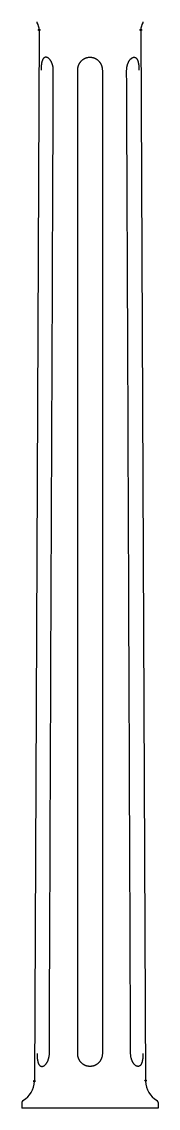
# Model space of a CAD drawing. Extents: x 0 to 275, y 0 to 470.
# Drawn here: x 62.4 to 77.1, y 121.9 to 239 of the extents above; entities that cross this region are included whole.
import ezdxf

# ---------------------------------------------------------------- set-up
doc = ezdxf.new("R2010")
doc.units = 0
doc.layers.add('LIVELLO_1', color=160, linetype='Continuous')

# ---------------------------------------------------------------- blocks, each defined once
blk = doc.blocks.new('AI9-BLK1')
at = {"layer": 'LIVELLO_1', "color": 7}
for p, q in [((-73.54, 2.99), (-74.05, -110.38)), ((-62.57, 2.99), (-62.05, -110.38)), ((-75.42, -112.69), (-75.42, -113.3)), ((-60.69, -113.3), (-75.42, -113.3)), ((-60.69, -112.69), (-60.69, -113.3))]:
    blk.add_line(p, q, dxfattribs=at)
for centre, radius in [((-73.54, 2.99), 0.0785), ((-62.57, 2.99), 0.0792)]:
    blk.add_circle(centre, radius, dxfattribs=at)
for centre, major_axis, ratio in [((-74.05, -110.38), (0.0792, 0), 0.971001), ((-62.06, -110.32), (0.0785, 0), 0.978699)]:
    blk.add_ellipse(centre, major_axis=major_axis, ratio=ratio, dxfattribs=at)
for points in [[(-73.79, 3.87), (-73.79, 3.82), (-73.78, 3.77), (-73.75, 3.74)], [(-73.54, 2.99), (-73.54, 3.25), (-73.61, 3.51), (-73.75, 3.74)], [(-62.35, 3.74), (-62.49, 3.51), (-62.57, 3.25), (-62.57, 2.99)], [(-62.35, 3.74), (-62.33, 3.77), (-62.32, 3.82), (-62.32, 3.87)], [(-75.29, -112.46), (-74.53, -112.04), (-74.06, -111.25), (-74.05, -110.38)], [(-62.05, -110.38), (-62.05, -111.25), (-61.58, -112.04), (-60.82, -112.46)], [(-75.29, -112.46), (-75.37, -112.51), (-75.42, -112.6), (-75.42, -112.69)], [(-60.69, -112.69), (-60.69, -112.6), (-60.74, -112.51), (-60.82, -112.46)]]:
    blk.add_open_spline(points, degree=3, dxfattribs=at)
for points, knots in [([(-72.01, -1.35), (-72.02, -1.3), (-72.02, -1.25), (-72.02, -1.2), (-72.02, -1.15), (-72.03, -1.1), (-72.03, -1.06), (-72.04, -1.02), (-72.05, -0.99), (-72.05, -0.95), (-72.06, -0.91), (-72.07, -0.88), (-72.08, -0.85), (-72.08, -0.82), (-72.09, -0.8), (-72.1, -0.77), (-72.1, -0.75), (-72.11, -0.72), (-72.12, -0.7), (-72.13, -0.68), (-72.13, -0.65), (-72.14, -0.63), (-72.15, -0.6), (-72.16, -0.58), (-72.17, -0.56), (-72.18, -0.53), (-72.2, -0.51), (-72.21, -0.49), (-72.22, -0.47), (-72.23, -0.44), (-72.24, -0.42), (-72.25, -0.4), (-72.26, -0.38), (-72.27, -0.37), (-72.29, -0.34), (-72.3, -0.33), (-72.31, -0.31), (-72.32, -0.29), (-72.33, -0.27), (-72.35, -0.26), (-72.36, -0.24), (-72.37, -0.22), (-72.39, -0.21), (-72.4, -0.19), (-72.41, -0.18), (-72.42, -0.17), (-72.44, -0.15), (-72.45, -0.14), (-72.46, -0.13), (-72.47, -0.12), (-72.48, -0.11), (-72.5, -0.09), (-72.51, -0.08), (-72.52, -0.07), (-72.54, -0.06), (-72.55, -0.05), (-72.56, -0.05), (-72.57, -0.04), (-72.58, -0.03), (-72.59, -0.02), (-72.61, -0.02), (-72.62, -0.01), (-72.63, 0), (-72.64, 0), (-72.66, 0.01), (-72.67, 0.01), (-72.68, 0.02), (-72.69, 0.02), (-72.7, 0.02), (-72.71, 0.03), (-72.72, 0.04), (-72.74, 0.04), (-72.75, 0.04), (-72.76, 0.04), (-72.77, 0.04), (-72.78, 0.04), (-72.79, 0.04), (-72.8, 0.05), (-72.81, 0.05), (-72.83, 0.05), (-72.84, 0.04), (-72.85, 0.04), (-72.85, 0.04), (-72.86, 0.04), (-72.88, 0.04), (-72.89, 0.04), (-72.9, 0.04), (-72.91, 0.03), (-72.92, 0.02), (-72.93, 0.02), (-72.94, 0.02), (-72.95, 0.01), (-72.96, 0.01), (-72.97, 0), (-72.98, 0), (-72.99, -0.01), (-73, -0.01), (-73.01, -0.02), (-73.02, -0.03), (-73.02, -0.04), (-73.03, -0.05), (-73.04, -0.05), (-73.05, -0.06), (-73.06, -0.07), (-73.07, -0.08), (-73.08, -0.09), (-73.09, -0.11), (-73.1, -0.12), (-73.1, -0.13), (-73.11, -0.14), (-73.12, -0.15), (-73.13, -0.17), (-73.14, -0.18), (-73.14, -0.19), (-73.15, -0.21), (-73.16, -0.22), (-73.17, -0.24), (-73.17, -0.26), (-73.18, -0.27), (-73.19, -0.29), (-73.19, -0.31), (-73.2, -0.33), (-73.21, -0.34), (-73.22, -0.37), (-73.22, -0.38), (-73.23, -0.4), (-73.24, -0.42), (-73.24, -0.44), (-73.25, -0.47), (-73.25, -0.49), (-73.26, -0.51), (-73.27, -0.53), (-73.27, -0.56), (-73.27, -0.58), (-73.28, -0.61), (-73.28, -0.63), (-73.29, -0.65), (-73.29, -0.68), (-73.29, -0.7), (-73.3, -0.72), (-73.3, -0.75), (-73.3, -0.77), (-73.31, -0.8), (-73.31, -0.82), (-73.32, -0.85), (-73.32, -0.88), (-73.32, -0.91), (-73.33, -0.95), (-73.33, -0.99), (-73.33, -1.02), (-73.34, -1.06), (-73.34, -1.1), (-73.34, -1.15), (-73.34, -1.2), (-73.34, -1.25), (-73.34, -1.3), (-73.34, -1.35)], [0, 0, 0, 0, 1, 1, 1, 2, 2, 2, 3, 3, 3, 4, 4, 4, 5, 5, 5, 6, 6, 6, 7, 7, 7, 8, 8, 8, 9, 9, 9, 10, 10, 10, 11, 11, 11, 12, 12, 12, 13, 13, 13, 14, 14, 14, 15, 15, 15, 16, 16, 16, 17, 17, 17, 18, 18, 18, 19, 19, 19, 20, 20, 20, 21, 21, 21, 22, 22, 22, 23, 23, 23, 24, 24, 24, 25, 25, 25, 26, 26, 26, 27, 27, 27, 28, 28, 28, 29, 29, 29, 30, 30, 30, 31, 31, 31, 32, 32, 32, 33, 33, 33, 34, 34, 34, 35, 35, 35, 36, 36, 36, 37, 37, 37, 38, 38, 38, 39, 39, 39, 40, 40, 40, 41, 41, 41, 42, 42, 42, 43, 43, 43, 44, 44, 44, 45, 45, 45, 46, 46, 46, 47, 47, 47, 48, 48, 48, 49, 49, 49, 50, 50, 50, 51, 51, 51, 52, 52, 52, 52]), ([(-69.38, -1.35), (-69.38, -1.3), (-69.38, -1.26), (-69.37, -1.21), (-69.37, -1.17), (-69.36, -1.12), (-69.36, -1.08), (-69.35, -1.04), (-69.34, -1.01), (-69.33, -0.98), (-69.33, -0.94), (-69.32, -0.91), (-69.3, -0.88), (-69.3, -0.85), (-69.29, -0.83), (-69.28, -0.81), (-69.27, -0.78), (-69.26, -0.76), (-69.25, -0.74), (-69.24, -0.72), (-69.23, -0.7), (-69.22, -0.67), (-69.21, -0.65), (-69.19, -0.63), (-69.18, -0.6), (-69.17, -0.58), (-69.15, -0.56), (-69.14, -0.54), (-69.12, -0.52), (-69.11, -0.5), (-69.09, -0.48), (-69.08, -0.46), (-69.06, -0.43), (-69.04, -0.42), (-69.03, -0.4), (-69.01, -0.38), (-68.99, -0.36), (-68.98, -0.34), (-68.96, -0.33), (-68.94, -0.31), (-68.92, -0.29), (-68.9, -0.28), (-68.89, -0.26), (-68.87, -0.24), (-68.85, -0.23), (-68.83, -0.21), (-68.81, -0.2), (-68.79, -0.19), (-68.77, -0.17), (-68.75, -0.16), (-68.73, -0.15), (-68.72, -0.14), (-68.69, -0.13), (-68.67, -0.12), (-68.66, -0.1), (-68.64, -0.09), (-68.62, -0.08), (-68.59, -0.07), (-68.58, -0.07), (-68.56, -0.06), (-68.54, -0.05), (-68.52, -0.04), (-68.5, -0.04), (-68.48, -0.03), (-68.46, -0.02), (-68.45, -0.02), (-68.43, -0.01), (-68.4, 0), (-68.38, 0), (-68.35, 0.01), (-68.32, 0.02), (-68.3, 0.02), (-68.27, 0.02), (-68.23, 0.04), (-68.2, 0.04), (-68.17, 0.04), (-68.13, 0.04), (-68.09, 0.04), (-68.05, 0.05)], [0, 0, 0, 0, 1, 1, 1, 2, 2, 2, 3, 3, 3, 4, 4, 4, 5, 5, 5, 6, 6, 6, 7, 7, 7, 8, 8, 8, 9, 9, 9, 10, 10, 10, 11, 11, 11, 12, 12, 12, 13, 13, 13, 14, 14, 14, 15, 15, 15, 16, 16, 16, 17, 17, 17, 18, 18, 18, 19, 19, 19, 20, 20, 20, 21, 21, 21, 22, 22, 22, 23, 23, 23, 24, 24, 24, 25, 25, 25, 26, 26, 26, 26]), ([(-68.05, 0.05), (-68.02, 0.04), (-67.98, 0.04), (-67.94, 0.04), (-67.91, 0.04), (-67.87, 0.04), (-67.84, 0.02), (-67.81, 0.02), (-67.79, 0.02), (-67.76, 0.01), (-67.73, 0), (-67.7, 0), (-67.68, -0.01), (-67.66, -0.02), (-67.65, -0.02), (-67.62, -0.03), (-67.6, -0.04), (-67.59, -0.04), (-67.57, -0.05), (-67.55, -0.06), (-67.53, -0.07), (-67.51, -0.07), (-67.49, -0.08), (-67.47, -0.09), (-67.45, -0.1), (-67.44, -0.12), (-67.41, -0.12), (-67.4, -0.14), (-67.38, -0.15), (-67.36, -0.16), (-67.34, -0.17), (-67.32, -0.19), (-67.3, -0.2), (-67.28, -0.21), (-67.26, -0.23), (-67.24, -0.24), (-67.22, -0.26), (-67.21, -0.27), (-67.19, -0.29), (-67.17, -0.31), (-67.15, -0.32), (-67.13, -0.34), (-67.12, -0.36), (-67.1, -0.38), (-67.08, -0.4), (-67.06, -0.42), (-67.05, -0.43), (-67.03, -0.46), (-67.02, -0.48), (-67, -0.5), (-66.99, -0.52), (-66.97, -0.54), (-66.96, -0.56), (-66.94, -0.58), (-66.93, -0.6), (-66.92, -0.63), (-66.9, -0.65), (-66.89, -0.67), (-66.88, -0.7), (-66.87, -0.72), (-66.86, -0.74), (-66.85, -0.76), (-66.84, -0.78), (-66.83, -0.81), (-66.82, -0.83), (-66.81, -0.85), (-66.8, -0.88), (-66.79, -0.91), (-66.78, -0.94), (-66.77, -0.98), (-66.77, -1.01), (-66.76, -1.04), (-66.75, -1.08), (-66.74, -1.12), (-66.73, -1.17), (-66.73, -1.21), (-66.73, -1.26), (-66.73, -1.3), (-66.72, -1.35)], [0, 0, 0, 0, 1, 1, 1, 2, 2, 2, 3, 3, 3, 4, 4, 4, 5, 5, 5, 6, 6, 6, 7, 7, 7, 8, 8, 8, 9, 9, 9, 10, 10, 10, 11, 11, 11, 12, 12, 12, 13, 13, 13, 14, 14, 14, 15, 15, 15, 16, 16, 16, 17, 17, 17, 18, 18, 18, 19, 19, 19, 20, 20, 20, 21, 21, 21, 22, 22, 22, 23, 23, 23, 24, 24, 24, 25, 25, 25, 26, 26, 26, 26]), ([(-64.1, -1.35), (-64.09, -1.3), (-64.09, -1.25), (-64.09, -1.2), (-64.08, -1.15), (-64.08, -1.1), (-64.07, -1.06), (-64.07, -1.02), (-64.06, -0.99), (-64.06, -0.95), (-64.05, -0.91), (-64.04, -0.88), (-64.03, -0.85), (-64.02, -0.82), (-64.02, -0.8), (-64.01, -0.77), (-64, -0.75), (-64, -0.72), (-63.99, -0.7), (-63.98, -0.67), (-63.97, -0.65), (-63.97, -0.63), (-63.95, -0.6), (-63.94, -0.58), (-63.93, -0.56), (-63.92, -0.53), (-63.91, -0.51), (-63.9, -0.49), (-63.89, -0.47), (-63.88, -0.44), (-63.87, -0.42), (-63.86, -0.4), (-63.84, -0.38), (-63.83, -0.36), (-63.82, -0.34), (-63.81, -0.33), (-63.8, -0.31), (-63.78, -0.29), (-63.77, -0.27), (-63.76, -0.26), (-63.75, -0.24), (-63.73, -0.22), (-63.72, -0.21), (-63.71, -0.19), (-63.7, -0.18), (-63.69, -0.17), (-63.67, -0.15), (-63.66, -0.14), (-63.65, -0.13), (-63.63, -0.12), (-63.62, -0.11), (-63.61, -0.09), (-63.6, -0.08), (-63.59, -0.07), (-63.57, -0.07), (-63.56, -0.05), (-63.55, -0.05), (-63.54, -0.04), (-63.53, -0.03), (-63.51, -0.02), (-63.5, -0.02), (-63.49, -0.01), (-63.48, 0), (-63.47, 0), (-63.46, 0.01), (-63.44, 0.01), (-63.43, 0.02), (-63.42, 0.02), (-63.41, 0.02), (-63.4, 0.03), (-63.39, 0.04), (-63.37, 0.04), (-63.36, 0.04), (-63.35, 0.04), (-63.34, 0.04), (-63.33, 0.04), (-63.32, 0.04), (-63.3, 0.05), (-63.29, 0.05), (-63.28, 0.05), (-63.27, 0.04), (-63.26, 0.04), (-63.25, 0.04), (-63.24, 0.04), (-63.23, 0.04), (-63.22, 0.04), (-63.21, 0.04), (-63.2, 0.03), (-63.19, 0.02), (-63.18, 0.02), (-63.17, 0.02), (-63.16, 0.01), (-63.15, 0.01), (-63.14, 0), (-63.13, 0), (-63.12, -0.01), (-63.11, -0.02), (-63.1, -0.02), (-63.09, -0.03), (-63.08, -0.04), (-63.07, -0.05), (-63.06, -0.05), (-63.05, -0.07), (-63.05, -0.07), (-63.04, -0.08), (-63.03, -0.09), (-63.02, -0.11), (-63.01, -0.12), (-63, -0.13), (-63, -0.14), (-62.98, -0.15), (-62.98, -0.17), (-62.97, -0.18), (-62.96, -0.19), (-62.96, -0.21), (-62.95, -0.22), (-62.94, -0.24), (-62.93, -0.26), (-62.92, -0.27), (-62.92, -0.29), (-62.91, -0.31), (-62.9, -0.33), (-62.9, -0.34), (-62.89, -0.37), (-62.88, -0.38), (-62.88, -0.4), (-62.87, -0.42), (-62.87, -0.44), (-62.86, -0.47), (-62.85, -0.49), (-62.85, -0.51), (-62.84, -0.53), (-62.84, -0.56), (-62.83, -0.58), (-62.83, -0.61), (-62.83, -0.63), (-62.82, -0.65), (-62.81, -0.68), (-62.81, -0.7), (-62.81, -0.72), (-62.8, -0.75), (-62.8, -0.77), (-62.8, -0.8), (-62.8, -0.82), (-62.79, -0.85), (-62.79, -0.88), (-62.78, -0.91), (-62.78, -0.95), (-62.78, -0.99), (-62.78, -1.02), (-62.77, -1.06), (-62.77, -1.1), (-62.77, -1.15), (-62.77, -1.2), (-62.77, -1.2), (-62.77, -1.35), (-62.77, -1.35)], [0, 0, 0, 0, 1, 1, 1, 2, 2, 2, 3, 3, 3, 4, 4, 4, 5, 5, 5, 6, 6, 6, 7, 7, 7, 8, 8, 8, 9, 9, 9, 10, 10, 10, 11, 11, 11, 12, 12, 12, 13, 13, 13, 14, 14, 14, 15, 15, 15, 16, 16, 16, 17, 17, 17, 18, 18, 18, 19, 19, 19, 20, 20, 20, 21, 21, 21, 22, 22, 22, 23, 23, 23, 24, 24, 24, 25, 25, 25, 26, 26, 26, 27, 27, 27, 28, 28, 28, 29, 29, 29, 30, 30, 30, 31, 31, 31, 32, 32, 32, 33, 33, 33, 34, 34, 34, 35, 35, 35, 36, 36, 36, 37, 37, 37, 38, 38, 38, 39, 39, 39, 40, 40, 40, 41, 41, 41, 42, 42, 42, 43, 43, 43, 44, 44, 44, 45, 45, 45, 46, 46, 46, 47, 47, 47, 48, 48, 48, 49, 49, 49, 50, 50, 50, 51, 51, 51, 52, 52, 52, 52]), ([(-72.44, -107.4), (-72.37, -89.72), (-72.3, -72.05), (-72.23, -54.37), (-72.15, -36.7), (-72.08, -19.03), (-72.01, -1.35)], [0, 0, 0, 0, 1, 1, 1, 2, 2, 2, 2]), ([(-69.38, -107.4), (-69.38, -107.4), (-69.38, -54.37), (-69.38, -54.37), (-69.38, -36.7), (-69.38, -19.03), (-69.38, -1.35)], [0, 0, 0, 0, 1, 1, 1, 2, 2, 2, 2]), ([(-66.72, -1.35), (-66.72, -1.35), (-66.72, -54.37), (-66.72, -54.37), (-66.72, -72.05), (-66.72, -89.72), (-66.72, -107.4)], [0, 0, 0, 0, 1, 1, 1, 2, 2, 2, 2]), ([(-63.67, -107.4), (-63.74, -89.72), (-63.81, -72.05), (-63.88, -54.37), (-63.95, -36.7), (-64.02, -19.03), (-64.1, -1.35)], [0, 0, 0, 0, 1, 1, 1, 2, 2, 2, 2]), ([(-73.77, -107.4), (-73.77, -107.4), (-73.77, -107.55), (-73.77, -107.55), (-73.77, -107.6), (-73.77, -107.65), (-73.77, -107.7), (-73.76, -107.73), (-73.76, -107.77), (-73.75, -107.8), (-73.75, -107.84), (-73.75, -107.87), (-73.75, -107.91), (-73.75, -107.93), (-73.74, -107.96), (-73.74, -107.98), (-73.73, -108), (-73.73, -108.03), (-73.73, -108.06), (-73.72, -108.08), (-73.72, -108.1), (-73.72, -108.13), (-73.71, -108.15), (-73.7, -108.17), (-73.7, -108.2), (-73.69, -108.22), (-73.69, -108.24), (-73.68, -108.27), (-73.68, -108.28), (-73.67, -108.31), (-73.67, -108.33), (-73.66, -108.35), (-73.65, -108.37), (-73.65, -108.38), (-73.64, -108.41), (-73.63, -108.42), (-73.63, -108.44), (-73.62, -108.46), (-73.61, -108.47), (-73.61, -108.49), (-73.6, -108.51), (-73.59, -108.52), (-73.58, -108.54), (-73.58, -108.55), (-73.57, -108.57), (-73.56, -108.58), (-73.55, -108.6), (-73.54, -108.61), (-73.54, -108.62), (-73.53, -108.63), (-73.52, -108.64), (-73.51, -108.65), (-73.5, -108.67), (-73.49, -108.67), (-73.48, -108.68), (-73.47, -108.69), (-73.46, -108.7), (-73.46, -108.71), (-73.45, -108.72), (-73.44, -108.73), (-73.43, -108.73), (-73.42, -108.74), (-73.41, -108.75), (-73.4, -108.75), (-73.39, -108.76), (-73.38, -108.76), (-73.37, -108.77), (-73.36, -108.77), (-73.35, -108.77), (-73.34, -108.78), (-73.33, -108.78), (-73.32, -108.78), (-73.3, -108.78), (-73.29, -108.79), (-73.28, -108.79), (-73.27, -108.79), (-73.26, -108.79), (-73.25, -108.8), (-73.24, -108.8), (-73.23, -108.8), (-73.22, -108.79), (-73.21, -108.79), (-73.19, -108.79), (-73.18, -108.79), (-73.17, -108.78), (-73.16, -108.78), (-73.15, -108.78), (-73.14, -108.78), (-73.12, -108.77), (-73.11, -108.77), (-73.1, -108.77), (-73.09, -108.76), (-73.08, -108.76), (-73.07, -108.75), (-73.05, -108.75), (-73.04, -108.74), (-73.03, -108.73), (-73.02, -108.73), (-73, -108.72), (-72.99, -108.71), (-72.98, -108.7), (-72.97, -108.69), (-72.96, -108.68), (-72.95, -108.67), (-72.93, -108.66), (-72.92, -108.65), (-72.91, -108.64), (-72.9, -108.63), (-72.88, -108.62), (-72.87, -108.61), (-72.86, -108.59), (-72.85, -108.58), (-72.83, -108.57), (-72.82, -108.55), (-72.81, -108.54), (-72.8, -108.52), (-72.78, -108.51), (-72.77, -108.49), (-72.76, -108.47), (-72.75, -108.46), (-72.74, -108.44), (-72.72, -108.42), (-72.71, -108.4), (-72.7, -108.38), (-72.69, -108.36), (-72.68, -108.35), (-72.67, -108.33), (-72.66, -108.31), (-72.65, -108.28), (-72.63, -108.26), (-72.62, -108.24), (-72.61, -108.22), (-72.6, -108.19), (-72.59, -108.17), (-72.58, -108.15), (-72.57, -108.13), (-72.56, -108.1), (-72.56, -108.08), (-72.55, -108.05), (-72.54, -108.03), (-72.53, -108), (-72.52, -107.98), (-72.52, -107.96), (-72.51, -107.94), (-72.5, -107.91), (-72.5, -107.87), (-72.48, -107.84), (-72.48, -107.8), (-72.47, -107.77), (-72.47, -107.73), (-72.46, -107.7), (-72.45, -107.65), (-72.45, -107.6), (-72.44, -107.55), (-72.44, -107.5), (-72.44, -107.45), (-72.44, -107.4)], [0, 0, 0, 0, 1, 1, 1, 2, 2, 2, 3, 3, 3, 4, 4, 4, 5, 5, 5, 6, 6, 6, 7, 7, 7, 8, 8, 8, 9, 9, 9, 10, 10, 10, 11, 11, 11, 12, 12, 12, 13, 13, 13, 14, 14, 14, 15, 15, 15, 16, 16, 16, 17, 17, 17, 18, 18, 18, 19, 19, 19, 20, 20, 20, 21, 21, 21, 22, 22, 22, 23, 23, 23, 24, 24, 24, 25, 25, 25, 26, 26, 26, 27, 27, 27, 28, 28, 28, 29, 29, 29, 30, 30, 30, 31, 31, 31, 32, 32, 32, 33, 33, 33, 34, 34, 34, 35, 35, 35, 36, 36, 36, 37, 37, 37, 38, 38, 38, 39, 39, 39, 40, 40, 40, 41, 41, 41, 42, 42, 42, 43, 43, 43, 44, 44, 44, 45, 45, 45, 46, 46, 46, 47, 47, 47, 48, 48, 48, 49, 49, 49, 50, 50, 50, 51, 51, 51, 52, 52, 52, 52]), ([(-68.05, -108.8), (-68.09, -108.79), (-68.13, -108.79), (-68.17, -108.79), (-68.21, -108.78), (-68.24, -108.78), (-68.27, -108.77), (-68.3, -108.77), (-68.33, -108.76), (-68.35, -108.76), (-68.38, -108.75), (-68.41, -108.75), (-68.43, -108.74), (-68.45, -108.73), (-68.47, -108.73), (-68.49, -108.72), (-68.51, -108.71), (-68.52, -108.71), (-68.55, -108.7), (-68.57, -108.69), (-68.58, -108.68), (-68.6, -108.67), (-68.62, -108.67), (-68.64, -108.65), (-68.66, -108.64), (-68.68, -108.63), (-68.7, -108.62), (-68.72, -108.61), (-68.74, -108.6), (-68.76, -108.59), (-68.78, -108.57), (-68.79, -108.56), (-68.81, -108.55), (-68.83, -108.53), (-68.85, -108.52), (-68.87, -108.51), (-68.89, -108.49), (-68.91, -108.47), (-68.92, -108.46), (-68.94, -108.44), (-68.96, -108.43), (-68.98, -108.41), (-68.99, -108.39), (-69.01, -108.38), (-69.03, -108.35), (-69.04, -108.33), (-69.06, -108.32), (-69.08, -108.3), (-69.09, -108.28), (-69.11, -108.26), (-69.12, -108.24), (-69.14, -108.22), (-69.15, -108.19), (-69.17, -108.17), (-69.18, -108.15), (-69.2, -108.13), (-69.21, -108.1), (-69.22, -108.08), (-69.23, -108.06), (-69.24, -108.04), (-69.25, -108.01), (-69.27, -107.99), (-69.27, -107.97), (-69.28, -107.94), (-69.29, -107.92), (-69.3, -107.89), (-69.31, -107.87), (-69.32, -107.84), (-69.33, -107.81), (-69.34, -107.77), (-69.35, -107.74), (-69.35, -107.71), (-69.36, -107.68), (-69.37, -107.63), (-69.37, -107.59), (-69.38, -107.55), (-69.38, -107.5), (-69.38, -107.45), (-69.38, -107.4)], [0, 0, 0, 0, 1, 1, 1, 2, 2, 2, 3, 3, 3, 4, 4, 4, 5, 5, 5, 6, 6, 6, 7, 7, 7, 8, 8, 8, 9, 9, 9, 10, 10, 10, 11, 11, 11, 12, 12, 12, 13, 13, 13, 14, 14, 14, 15, 15, 15, 16, 16, 16, 17, 17, 17, 18, 18, 18, 19, 19, 19, 20, 20, 20, 21, 21, 21, 22, 22, 22, 23, 23, 23, 24, 24, 24, 25, 25, 25, 26, 26, 26, 26]), ([(-66.72, -107.4), (-66.72, -107.45), (-66.72, -107.5), (-66.73, -107.55), (-66.73, -107.59), (-66.74, -107.63), (-66.74, -107.68), (-66.76, -107.71), (-66.76, -107.74), (-66.77, -107.78), (-66.78, -107.81), (-66.79, -107.84), (-66.8, -107.87), (-66.81, -107.9), (-66.82, -107.92), (-66.82, -107.95), (-66.84, -107.97), (-66.84, -107.99), (-66.85, -108.01), (-66.87, -108.04), (-66.88, -108.06), (-66.89, -108.08), (-66.9, -108.1), (-66.91, -108.13), (-66.93, -108.15), (-66.94, -108.17), (-66.96, -108.19), (-66.97, -108.22), (-66.99, -108.24), (-67, -108.26), (-67.02, -108.28), (-67.03, -108.3), (-67.04, -108.32), (-67.06, -108.33), (-67.08, -108.36), (-67.1, -108.38), (-67.11, -108.39), (-67.13, -108.41), (-67.15, -108.43), (-67.16, -108.45), (-67.18, -108.46), (-67.2, -108.47), (-67.22, -108.49), (-67.24, -108.51), (-67.26, -108.52), (-67.28, -108.53), (-67.29, -108.55), (-67.31, -108.56), (-67.33, -108.58), (-67.35, -108.59), (-67.37, -108.6), (-67.39, -108.61), (-67.41, -108.62), (-67.43, -108.63), (-67.45, -108.64), (-67.47, -108.65), (-67.48, -108.67), (-67.51, -108.67), (-67.53, -108.68), (-67.54, -108.69), (-67.56, -108.7), (-67.58, -108.71), (-67.6, -108.71), (-67.62, -108.72), (-67.64, -108.73), (-67.66, -108.73), (-67.67, -108.74), (-67.7, -108.75), (-67.73, -108.75), (-67.75, -108.76), (-67.78, -108.76), (-67.81, -108.77), (-67.84, -108.77), (-67.87, -108.78), (-67.9, -108.78), (-67.94, -108.79), (-67.98, -108.79), (-68.02, -108.79), (-68.05, -108.8)], [0, 0, 0, 0, 1, 1, 1, 2, 2, 2, 3, 3, 3, 4, 4, 4, 5, 5, 5, 6, 6, 6, 7, 7, 7, 8, 8, 8, 9, 9, 9, 10, 10, 10, 11, 11, 11, 12, 12, 12, 13, 13, 13, 14, 14, 14, 15, 15, 15, 16, 16, 16, 17, 17, 17, 18, 18, 18, 19, 19, 19, 20, 20, 20, 21, 21, 21, 22, 22, 22, 23, 23, 23, 24, 24, 24, 25, 25, 25, 26, 26, 26, 26]), ([(-62.34, -107.4), (-62.34, -107.4), (-62.34, -107.55), (-62.34, -107.55), (-62.34, -107.6), (-62.34, -107.65), (-62.34, -107.7), (-62.34, -107.73), (-62.35, -107.77), (-62.35, -107.8), (-62.35, -107.84), (-62.36, -107.87), (-62.36, -107.91), (-62.36, -107.93), (-62.37, -107.96), (-62.37, -107.98), (-62.37, -108), (-62.38, -108.03), (-62.38, -108.05), (-62.39, -108.07), (-62.39, -108.1), (-62.39, -108.12), (-62.4, -108.15), (-62.4, -108.17), (-62.41, -108.19), (-62.41, -108.22), (-62.42, -108.24), (-62.42, -108.26), (-62.43, -108.28), (-62.44, -108.31), (-62.44, -108.33), (-62.45, -108.35), (-62.45, -108.36), (-62.46, -108.38), (-62.47, -108.41), (-62.47, -108.42), (-62.48, -108.44), (-62.49, -108.46), (-62.49, -108.47), (-62.5, -108.49), (-62.51, -108.51), (-62.52, -108.52), (-62.52, -108.54), (-62.53, -108.55), (-62.54, -108.57), (-62.55, -108.58), (-62.56, -108.6), (-62.56, -108.61), (-62.57, -108.62), (-62.58, -108.63), (-62.59, -108.64), (-62.6, -108.65), (-62.61, -108.67), (-62.62, -108.67), (-62.62, -108.68), (-62.63, -108.69), (-62.64, -108.7), (-62.65, -108.71), (-62.66, -108.72), (-62.67, -108.73), (-62.68, -108.73), (-62.69, -108.74), (-62.7, -108.75), (-62.71, -108.75), (-62.72, -108.76), (-62.73, -108.76), (-62.74, -108.77), (-62.75, -108.77), (-62.76, -108.77), (-62.77, -108.78), (-62.78, -108.78), (-62.79, -108.78), (-62.8, -108.78), (-62.81, -108.79), (-62.82, -108.79), (-62.83, -108.79), (-62.84, -108.79), (-62.85, -108.8), (-62.87, -108.8), (-62.88, -108.8), (-62.89, -108.79), (-62.9, -108.79), (-62.91, -108.79), (-62.92, -108.79), (-62.93, -108.78), (-62.95, -108.78), (-62.96, -108.78), (-62.97, -108.78), (-62.98, -108.77), (-62.99, -108.77), (-63, -108.77), (-63.02, -108.76), (-63.03, -108.76), (-63.04, -108.75), (-63.05, -108.75), (-63.07, -108.74), (-63.08, -108.73), (-63.09, -108.73), (-63.1, -108.72), (-63.11, -108.71), (-63.12, -108.7), (-63.14, -108.69), (-63.15, -108.68), (-63.16, -108.67), (-63.18, -108.66), (-63.19, -108.65), (-63.2, -108.64), (-63.21, -108.63), (-63.22, -108.62), (-63.24, -108.61), (-63.25, -108.6), (-63.26, -108.58), (-63.27, -108.57), (-63.29, -108.55), (-63.3, -108.54), (-63.31, -108.52), (-63.32, -108.51), (-63.34, -108.49), (-63.35, -108.47), (-63.36, -108.46), (-63.37, -108.44), (-63.38, -108.42), (-63.39, -108.41), (-63.41, -108.38), (-63.42, -108.36), (-63.43, -108.35), (-63.44, -108.33), (-63.45, -108.31), (-63.46, -108.28), (-63.47, -108.26), (-63.49, -108.24), (-63.49, -108.22), (-63.51, -108.19), (-63.51, -108.17), (-63.53, -108.15), (-63.54, -108.13), (-63.54, -108.1), (-63.55, -108.08), (-63.56, -108.06), (-63.57, -108.03), (-63.58, -108), (-63.58, -107.98), (-63.59, -107.96), (-63.59, -107.94), (-63.6, -107.91), (-63.61, -107.87), (-63.62, -107.84), (-63.63, -107.8), (-63.63, -107.77), (-63.64, -107.73), (-63.65, -107.7), (-63.66, -107.65), (-63.66, -107.6), (-63.66, -107.55), (-63.67, -107.5), (-63.67, -107.45), (-63.67, -107.4)], [0, 0, 0, 0, 1, 1, 1, 2, 2, 2, 3, 3, 3, 4, 4, 4, 5, 5, 5, 6, 6, 6, 7, 7, 7, 8, 8, 8, 9, 9, 9, 10, 10, 10, 11, 11, 11, 12, 12, 12, 13, 13, 13, 14, 14, 14, 15, 15, 15, 16, 16, 16, 17, 17, 17, 18, 18, 18, 19, 19, 19, 20, 20, 20, 21, 21, 21, 22, 22, 22, 23, 23, 23, 24, 24, 24, 25, 25, 25, 26, 26, 26, 27, 27, 27, 28, 28, 28, 29, 29, 29, 30, 30, 30, 31, 31, 31, 32, 32, 32, 33, 33, 33, 34, 34, 34, 35, 35, 35, 36, 36, 36, 37, 37, 37, 38, 38, 38, 39, 39, 39, 40, 40, 40, 41, 41, 41, 42, 42, 42, 43, 43, 43, 44, 44, 44, 45, 45, 45, 46, 46, 46, 47, 47, 47, 48, 48, 48, 49, 49, 49, 50, 50, 50, 51, 51, 51, 52, 52, 52, 52])]:
    blk.add_open_spline(points, degree=3, knots=knots, dxfattribs=at)

msp = doc.modelspace()

# ---------------------------------------------------------------- block references
at = {"layer": 'LIVELLO_1', "color": 7}
msp.add_blockref('AI9-BLK1', (137.825868, 235.163424), dxfattribs=at)

doc.saveas('drawing.dxf')
